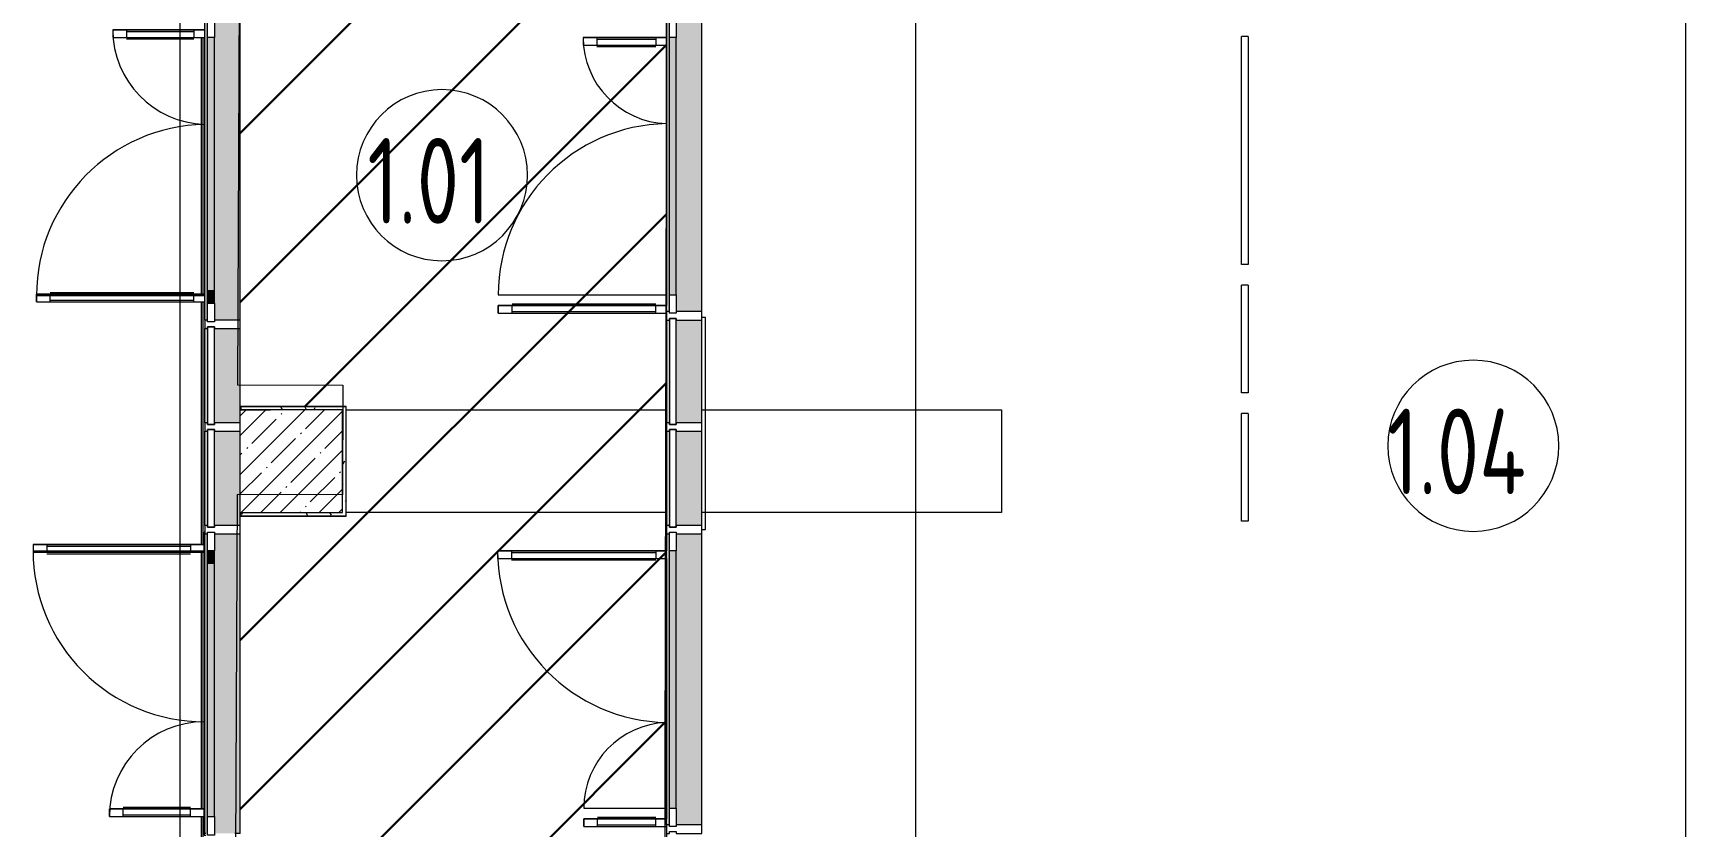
# Model space of a CAD drawing. Header units: millimetres. Extents: x -213911 to 415037, y -3642 to 107391.
# Drawn here: x 2916 to 12575, y 15876 to 20516 of the extents above; entities that cross this region are included whole.
import ezdxf

# ---------------------------------------------------------------- set-up
doc = ezdxf.new("R2010")
doc.units = ezdxf.units.MM
for name, color, linetype, lineweight in [('1)CF2', 3, 'Continuous', 30), ('A-AREA-BNDY', 7, 'Continuous', 5), ('A-AREA-IDEN', 7, 'Continuous', 9), ('A-DETL-GENF', 7, 'Continuous', 9), ('A-FLOR', 7, 'Continuous', 9), ('A-GLAZ-CURT', 7, 'Continuous', 9), ('A-GLAZ-CURT-1', 7, 'Continuous', 5), ('A-GLAZ-CURT-2', 7, 'Continuous', 20), ('A-GLAZ-CWMG', 7, 'Continuous', 9), ('A-GLAZ-CWMG-1', 7, 'Continuous', 20), ('I-WALL', 7, 'Continuous', 5), ('S-COLS', 7, 'Continuous', 9), ('S-COLS-1', 7, 'Continuous', 5), ('Оси', 7, 'Continuous', 9)]:
    doc.layers.add(name, color=color, linetype=linetype, lineweight=lineweight)
for name, color, linetype, lineweight, true_color in [('A-DOOR-1', 7, 'Continuous', 5, 0xc0c0c0), ('A-WALL-1', 9, 'Continuous', 5, 0x808080), ('A-WALL-FNSH-1', 9, 'Continuous', 5, 0x808080)]:
    doc.layers.add(name, color=color, linetype=linetype, lineweight=lineweight, true_color=true_color)
doc.styles.add('СПДС', font='ГОСТ тип А.ttf', dxfattribs={"width": 0.9})
pattern_1 = [(0, (64.7, -136.06), (243.84, 60.96), [20.117, -162.763, 20.117, -162.763, -975.36]), (0, (64.7, -136.06), (243.84, 60.96), [-365.76, 20.117, -345.643, 20.117, -162.763, -426.72]), (0, (64.7, -136.06), (243.84, 60.96), [-914.4, 20.117, -101.803, 20.117, -284.683]), (120, (156.14, -105.58), (-174.7129, 180.69163), [20.117, -162.763, 20.117, -162.763, -975.36]), (120, (156.14, -105.58), (-174.7129, 180.69163), [-365.76, 20.117, -345.643, 20.117, -162.763, -426.72]), (120, (156.14, -105.58), (-174.7129, 180.69163), [-914.4, 20.117, -101.803, 20.117, -284.683]), (240, (186.62, 16.34), (-69.1271, -241.65163), [20.117, -162.763, 20.117, -162.763, -975.36]), (240, (186.62, 16.34), (-69.1271, -241.65163), [-365.76, 20.117, -345.643, 20.117, -162.763, -426.72]), (240, (186.62, 16.34), (-69.1271, -241.65163), [-914.4, 20.117, -101.803, 20.117, -284.683])]

# ---------------------------------------------------------------- blocks, each defined once
blk = doc.blocks.new('Системная панель - Стекло - 40мм-32257947-Объем проектирования 1 этажа')
at = {"layer": 'A-GLAZ-CURT-1'}
h = blk.add_hatch(dxfattribs=at)
h.set_pattern_fill('FP_71', color=256, style=0, pattern_type=2)
h.set_pattern_definition([(135, (18475, -6770), (-565.685, -565.685), [400, -1200]), (135, (18675, -7170), (-565.685, -565.685), [1200, -400]), (135, (18875, -6370), (-565.685, -565.685), [400, -1200])])
h.paths.add_polyline_path([(310, 0), (310, 40), (-310, 40), (-310, 0), (245, 0)])
at = {"layer": 'A-GLAZ-CURT-2'}
for p, q in [((310, 40), (-310, 40)), ((-310, 40), (-310, 0)), ((-310, 0), (310, 0)), ((310, 0), (310, 40))]:
    blk.add_line(p, q, dxfattribs=at)
blk = doc.blocks.new('Прямоугольный импост - Импост структурный с накладкой - 190мм-32257948-Объем проектирования 1 этажа')
at = {"layer": 'A-GLAZ-CWMG'}
for points in [[(6553, 18375), (6570, 18375), (6570, 18975), (6553, 18975), (6553, 18409.4)], [(6610, 18375), (6760, 18375), (6760, 18975), (6610, 18975), (6610, 18450)]]:
    blk.add_hatch(color=256, dxfattribs=at).paths.add_polyline_path(points)
for p, q in [((6553, 18375), (6553, 18975)), ((6760, 18375), (6760, 18975))]:
    blk.add_line(p, q, dxfattribs=at)
blk = doc.blocks.new('Прямоугольный импост - Импост структурный с накладкой - 190мм-32257698-Объем проектирования 1 этажа')
at = {"layer": 'A-GLAZ-CWMG'}
for points in [[(6560, 16025), (6570, 16025), (6570, 17725), (6553, 17725), (6553, 16025)], [(6760, 16025), (6760, 17725), (6610, 17725), (6610, 16025)], [(6570, 16123), (6610, 16123), (6610, 17627), (6570, 17627), (6570, 16699.3)]]:
    blk.add_hatch(color=256, dxfattribs=at).paths.add_polyline_path(points)
for p, q in [((6553, 16025), (6553, 17725)), ((6760, 16025), (6760, 17725)), ((6570, 16123), (6570, 17627)), ((6610, 16123), (6610, 17627))]:
    blk.add_line(p, q, dxfattribs=at)
blk = doc.blocks.new('Прямоугольный импост - Импост структурный с накладкой - 190мм-22862222-Объем проектирования 1 этажа')
at = {"layer": 'A-GLAZ-CWMG-1'}
for p, q in [((-25, 0), (-25, 17)), ((-25, 17), (25, 17)), ((25, 0), (15, 0)), ((15, 0), (15, -40)), ((25, 17), (25, 0)), ((-25, -190), (-25, -40)), ((15, -40), (25, -40)), ((25, -40), (25, -190)), ((25, -190), (-25, -190))]:
    blk.add_line(p, q, dxfattribs=at)
blk = doc.blocks.new('Прямоугольный импост - Импост структурный с накладкой - 190мм-V44-Объем проектирования 1 этажа')
at = {"layer": 'A-GLAZ-CWMG-1'}
for p, q in [((-25, 0), (-25, 17)), ((-25, 17), (25, 17)), ((-15, 0), (-25, 0)), ((-15, -40), (-15, 0)), ((25, 17), (25, 0)), ((-25, -190), (-25, -40)), ((-25, -40), (-15, -40)), ((25, -40), (25, -190)), ((25, -190), (-25, -190))]:
    blk.add_line(p, q, dxfattribs=at)
blk = doc.blocks.new('Дверь_Витражная_остекление_ - ДВН_ДАО_Главный вход_1800 в свету 4-32257700-Объем проектирования 1 этажа')
at = {"layer": 'A-DETL-GENF'}
for p, q in [((-752, -1004), (-752, -17)), ((-752, -17), (-752, -1004)), ((-752, -80), (-707, -80)), ((-742, -924), (-742, -80)), ((-707, -1004), (-707, -17)), ((-707, -1004), (-707, -17)), ((-698, -924), (-698, -80)), ((806, -420), (806, -80)), ((815, -500), (815, -17)), ((815, -17), (815, -500)), ((860, -80), (815, -80)), ((850, -420), (850, -80)), ((860, -500), (860, -17)), ((860, -500), (860, -17)), ((860, -420), (815, -420)), ((860, -500), (815, -500)), ((815, -500), (860, -500)), ((-752, -924), (-707, -924)), ((-752, -1004), (-707, -1004)), ((-752, -1004), (-707, -1004))]:
    blk.add_line(p, q, dxfattribs=at)
at = {"layer": 'A-DOOR-1'}
for p, q in [((-860, 40), (-752, 40)), ((-860, 0), (-860, 40)), ((-752, 40), (-752, 0)), ((752, 40), (860, 40)), ((752, 0), (752, 40)), ((860, 40), (860, 0)), ((-752, 0), (-860, 0)), ((-752, -1004), (-752, -17)), ((860, 0), (752, 0)), ((752, -500), (752, -17))]:
    blk.add_line(p, q, dxfattribs=at)
for centre, radius, start, end in [((-752, 0), 1004, 270, 359.02491), ((752, 0), 500, 181.97049, 270)]:
    blk.add_arc(centre, radius, start, end, dxfattribs=at)
blk = doc.blocks.new('Прямоугольный импост - Импост структурный с накладкой - 190мм-23190275-Объем проектирования 1 этажа')
at = {"layer": 'A-GLAZ-CWMG'}
for points in [[(3854.1, 15975.1), (3871.1, 15975.1), (3871.1, 16750.1), (3854.1, 16750.1), (3854.1, 15982.1)], [(3911.1, 16073.1), (3910, 16750.1), (3871.1, 16750.1), (3871.1, 16073.1), (3910, 16073.1)], [(4061.1, 15975.1), (4060, 16750.1), (3911.1, 16750.1), (3911.1, 15975.1), (4060, 15975.1)]]:
    blk.add_hatch(color=256, dxfattribs=at).paths.add_polyline_path(points)
for p, q in [((3854.1, 15975.1), (3854.1, 16750.1)), ((3871.1, 16073.1), (3871.1, 16750.1)), ((3911.1, 16073.1), (3911.1, 16750.1)), ((4061.1, 15975.1), (4061.1, 16750.1)), ((3861.1, 15975.1), (3854.1, 15975.1)), ((4061.1, 15975.1), (4031.1, 15975.1))]:
    blk.add_line(p, q, dxfattribs=at)
blk = doc.blocks.new('Прямоугольный импост - Импост структурный с накладкой - 190мм-23190277-Объем проектирования 1 этажа')
at = {"layer": 'A-GLAZ-CWMG'}
for points in [[(3871.1, 19950.1), (3871.1, 20725.1), (3854.1, 20725.1), (3854.1, 19950.1), (3861.1, 19950.1)], [(4031.1, 19950.1), (4061.1, 19950.1), (4060, 20725.1), (3911.1, 20725), (3911.1, 19950.1), (4006.1, 19950.1)], [(3871.1, 19950.1), (3911.1, 19950.1), (3910, 20627.1), (3871.1, 20627.1), (3871.1, 20132.4)]]:
    blk.add_hatch(color=256, dxfattribs=at).paths.add_polyline_path(points)
for p, q in [((3854.1, 19950.1), (3854.1, 20725.1)), ((4061.1, 19950.1), (4061.1, 20725)), ((3871.1, 19950.1), (3871.1, 20627.1)), ((3911.1, 19950.1), (3911.1, 20627.1))]:
    blk.add_line(p, q, dxfattribs=at)
blk = doc.blocks.new('BSC_Колонна _Прямоугольная - 600х600-17858062-Объем проектирования 1 этажа')
at = {"layer": 'S-COLS-1'}
h = blk.add_hatch(dxfattribs=at)
h.set_pattern_fill('FP_153', color=256, style=0, pattern_type=2)
h.set_pattern_definition([(45, (-4360, -18150), (-114.0493, 114.0493), []), (45, (-4245.95, -18150), (-114.0493, 114.0493), [201.612, -40.322, 6.706, -33.617])])
h.paths.add_polyline_path([(-300, -300), (300, -300), (300, 300), (-300, 300), (-300, -137.6)])
for p, q in [((300, 300), (-300, 300)), ((-300, 300), (-300, -300)), ((300, -300), (300, 300)), ((-300, -300), (300, -300))]:
    blk.add_line(p, q, dxfattribs=at)
blk = doc.blocks.new('Дверь_Витражная_остекление_ - ДВН_ДАО_Главный вход_1800 в свету 3-32257949-Объем проектирования 1 этажа')
at = {"layer": 'A-DETL-GENF'}
for p, q in [((-752, -504), (-752, -17)), ((-752, -17), (-752, -504)), ((-752, -80), (-707, -80)), ((-742, -424), (-742, -80)), ((-707, -504), (-707, -17)), ((-707, -504), (-707, -17)), ((-698, -424), (-698, -80)), ((806, -920), (806, -80)), ((815, -1000), (815, -17)), ((815, -17), (815, -1000)), ((860, -80), (815, -80)), ((850, -920), (850, -80)), ((860, -1000), (860, -17)), ((860, -1000), (860, -17)), ((-752, -424), (-707, -424)), ((-752, -504), (-707, -504)), ((-752, -504), (-707, -504)), ((860, -920), (815, -920)), ((860, -1000), (815, -1000)), ((815, -1000), (860, -1000))]:
    blk.add_line(p, q, dxfattribs=at)
at = {"layer": 'A-DOOR-1'}
for p, q in [((-860, 40), (-752, 40)), ((-860, 0), (-860, 40)), ((-752, 40), (-752, 0)), ((752, 40), (860, 40)), ((752, 0), (752, 40)), ((860, 40), (860, 0)), ((-752, 0), (-860, 0)), ((-752, -504), (-752, -17)), ((860, 0), (752, 0)), ((752, -1000), (752, -17))]:
    blk.add_line(p, q, dxfattribs=at)
for centre, radius, start, end in [((-752, 0), 504, 270, 358.04515), ((752, 0), 1000, 180.97899, 270)]:
    blk.add_arc(centre, radius, start, end, dxfattribs=at)
blk = doc.blocks.new('Системная панель - Стекло - 40мм-23926328-Объем проектирования 1 этажа')
at = {"layer": 'A-GLAZ-CURT-1'}
h = blk.add_hatch(dxfattribs=at)
h.set_pattern_fill('FP_157', color=256, style=0, pattern_type=2)
h.set_pattern_definition([(135, (17850, -6770), (-565.685, -565.685), [400, -1200]), (135, (18050, -7170), (-565.685, -565.685), [1200, -400]), (135, (18250, -6370), (-565.685, -565.685), [400, -1200])])
h.paths.add_polyline_path([(285, 40), (-285, 40), (-285, 0), (285, 0)])
at = {"layer": 'A-GLAZ-CURT-2'}
for p, q in [((285, 40), (-285, 40)), ((-285, 40), (-285, 0)), ((-285, 0), (285, 0)), ((285, 0), (285, 40))]:
    blk.add_line(p, q, dxfattribs=at)
blk = doc.blocks.new('Прямоугольный импост - Импост структурный с накладкой - 190мм-23926323-Объем проектирования 1 этажа')
at = {"layer": 'A-GLAZ-CWMG'}
for points in [[(6570, 17775), (6570, 18325), (6553, 18325), (6553, 17775), (6560, 17775)], [(6610, 17775), (6760, 17775), (6760, 18325), (6610, 18325), (6610, 17830)]]:
    blk.add_hatch(color=256, dxfattribs=at).paths.add_polyline_path(points)
for p, q in [((6553, 17775), (6553, 18325)), ((6760, 17775), (6760, 18325))]:
    blk.add_line(p, q, dxfattribs=at)
blk = doc.blocks.new('Прямоугольный импост - Импост структурный с накладкой - 190мм-V156-Объем проектирования 1 этажа')
at = {"layer": 'A-GLAZ-CWMG-1'}
for p, q in [((-25, 0), (-25, 17)), ((-25, 17), (25, 17)), ((-15, 0), (-25, 0)), ((-15, -40), (-15, 0)), ((25, 0), (15, 0)), ((15, 0), (15, -40)), ((25, 17), (25, 0)), ((-25, -190), (-25, -40)), ((-25, -40), (-15, -40)), ((15, -40), (25, -40)), ((25, -40), (25, -190)), ((25, -190), (-25, -190))]:
    blk.add_line(p, q, dxfattribs=at)
blk = doc.blocks.new('Прямоугольный импост - Импост структурный с накладкой - 170мм-23186685-Объем проектирования 1 этажа')
at = {"layer": 'A-GLAZ-CWMG'}
for p, q in [((3836.1, 19127.1), (3836.1, 20627.1)), ((3846.1, 19127.1), (3846.1, 20627.1)), ((3836.1, 17663.1), (3836.1, 19082.1)), ((3846.1, 17663.1), (3846.1, 19082.1)), ((3836.1, 16118.1), (3836.1, 17618.1)), ((3846.1, 16118.1), (3846.1, 17618.1)), ((3836.1, 15358.1), (3836.1, 16073.1)), ((3846.1, 15358.1), (3846.1, 16073.1))]:
    blk.add_line(p, q, dxfattribs=at)
blk = doc.blocks.new('Прямоугольный импост - Импост структурный с накладкой - 190мм-23933667-Объем проектирования 1 этажа')
at = {"layer": 'A-GLAZ-CWMG'}
for points in [[(3861.1, 19150.1), (3871.1, 19150.1), (3871.1, 19950.1), (3854.1, 19950.1), (3854.1, 19150.1)], [(3871.1, 19150.1), (3911.1, 19150.1), (3910, 19950.1), (3871.1, 19950.1)], [(4060, 19150.1), (4061.1, 19150.1), (4060, 19950.1), (3911.1, 19950.1), (3911.1, 19150.1), (4031.1, 19150.1)]]:
    blk.add_hatch(color=256, dxfattribs=at).paths.add_polyline_path(points)
for p, q in [((3854.1, 19150.1), (3854.1, 19950.1)), ((3871.1, 19150.1), (3871.1, 19950.1)), ((3911.1, 19150.1), (3911.1, 19950.1)), ((4061.1, 19150.1), (4061.1, 19950.1))]:
    blk.add_line(p, q, dxfattribs=at)
blk = doc.blocks.new('Прямоугольный импост - Импост структурный с накладкой - 170мм-23186686-Объем проектирования 1 этажа')
at = {"layer": 'A-GLAZ-CWMG'}
for p, q in [((4031.1, 27100.1), (4031.1, 26375.1)), ((3886.1, 15358.1), (3871.1, 15358.1))]:
    blk.add_line(p, q, dxfattribs=at)
blk = doc.blocks.new('Дверь_Витражная_СКБ_2Ст - ВН-1_ ДВН_ДАО_Главный вход_1800 в свету 3-31912953-Объем проектирования 1 этажа')
at = {"layer": 'A-DETL-GENF'}
for p, q in [((732, 40), (732, 0)), ((732, 40), (732, 0)), ((-822, -554), (-822, -17)), ((-822, -17), (-822, -554)), ((-822, -80), (-777, -80)), ((-812, -474), (-812, -80)), ((-777, -554), (-777, -17)), ((-777, -554), (-777, -17)), ((-768, -474), (-768, -80)), ((714, -920), (714, -80)), ((723, -1000), (723, -17)), ((723, -17), (723, -1000)), ((768, -80), (723, -80)), ((758, -920), (758, -80)), ((768, -1000), (768, -17)), ((768, -1000), (768, -17)), ((-822, -474), (-777, -474)), ((-822, -554), (-777, -554)), ((-822, -554), (-777, -554)), ((768, -920), (723, -920)), ((768, -1000), (723, -1000)), ((723, -1000), (768, -1000))]:
    blk.add_line(p, q, dxfattribs=at)
at = {"layer": 'A-DOOR-1'}
for p, q in [((-885, 40), (-777, 40)), ((-885, 0), (-885, 40)), ((-777, 40), (-777, 0)), ((777, 40), (885, 40)), ((777, 0), (777, 40)), ((885, 40), (885, 0)), ((-777, 0), (-885, 0)), ((-822, -554), (-822, -17)), ((732, -1000), (732, -17)), ((885, 0), (777, 0))]:
    blk.add_line(p, q, dxfattribs=at)
for centre, radius, start, end in [((-822, 0), 554, 270, 358.22698), ((732, 0), 1000, 180.97899, 270)]:
    blk.add_arc(centre, radius, start, end, dxfattribs=at)
blk = doc.blocks.new('Системная панель - Стекло - 40мм-V190-Объем проектирования 1 этажа')
at = {"layer": 'A-GLAZ-CURT-2'}
for p, q in [((285, 40), (-285, 40)), ((-285, 40), (-285, 0)), ((-285, 0), (285, 0)), ((285, 0), (285, 40))]:
    blk.add_line(p, q, dxfattribs=at)
blk = doc.blocks.new('Прямоугольный импост - Импост структурный с накладкой - 190мм-V191-Объем проектирования 1 этажа')
at = {"layer": 'A-GLAZ-CWMG'}
for points in [[(3861.1, 17775.1), (3871.1, 17775.1), (3871.1, 18325.1), (3854.1, 18325.1), (3854.1, 17775.1)], [(4060, 17775.1), (4061.1, 17775.1), (4060, 18325.1), (3911.1, 18325.1), (3911.1, 17775.1), (4031.1, 17775.1)]]:
    blk.add_hatch(color=256, dxfattribs=at).paths.add_polyline_path(points)
for p, q in [((3854.1, 17775.1), (3854.1, 18325.1)), ((4061.1, 17775.1), (4061.1, 17850))]:
    blk.add_line(p, q, dxfattribs=at)
blk = doc.blocks.new('Прямоугольный импост - Импост структурный с накладкой - 190мм-V192-Объем проектирования 1 этажа')
at = {"layer": 'A-GLAZ-CWMG-1'}
for p, q in [((-25, 0), (-25, 17)), ((-25, 17), (25, 17)), ((-15, 0), (-25, 0)), ((-15, -40), (-15, 0)), ((25, 0), (15, 0)), ((15, 0), (15, -40)), ((25, 17), (25, 0)), ((-25, -188.9), (-25, -40)), ((-25, -40), (-15, -40)), ((15, -40), (25, -40)), ((25, -40), (25, -188.9))]:
    blk.add_line(p, q, dxfattribs=at)
blk = doc.blocks.new('Дверь_Витражная_СКБ_2Ст - ВН-1_ ДВН_ДАО_Главный вход_1800 в свету 4-31912968-Объем проектирования 1 этажа')
at = {"layer": 'A-DETL-GENF'}
for p, q in [((-885, -20), (-885, -17)), ((-885, -17), (-885, -20)), ((-777, -20), (-885, -20)), ((-885, -20), (-777, -20)), ((-768, -20), (-813, -20)), ((-813, -1020), (-813, -20)), ((-768, -20), (-813, -20)), ((-813, -20), (-813, -1020)), ((-777, -17), (-777, -20)), ((-777, -20), (-777, -17)), ((-768, -1020), (-768, -20)), ((-768, -1020), (-768, -20)), ((732, -20), (777, -20)), ((732, -574), (732, -20)), ((732, -20), (732, -574)), ((777, -20), (732, -20)), ((777, -17), (777, -20)), ((777, -17), (777, -20)), ((777, -574), (777, -20)), ((777, -574), (777, -20)), ((777, -20), (885, -20)), ((777, -20), (885, -20)), ((885, -20), (885, -10)), ((885, -20), (885, -10)), ((-813, -100), (-768, -100)), ((-803, -940), (-803, -100)), ((-759, -940), (-759, -100)), ((723, -494), (723, -100)), ((777, -100), (732, -100)), ((767, -494), (767, -100)), ((777, -494), (732, -494)), ((777, -574), (732, -574)), ((732, -574), (777, -574)), ((-813, -940), (-768, -940)), ((-813, -1020), (-768, -1020)), ((-813, -1020), (-768, -1020))]:
    blk.add_line(p, q, dxfattribs=at)
at = {"layer": 'A-DOOR-1'}
for p, q in [((-885, 40), (-777, 40)), ((-885, 0), (-885, 40)), ((-777, 40), (-777, 0)), ((777, 40), (885, 40)), ((777, 0), (777, 40)), ((885, 40), (885, 0)), ((-777, 0), (-885, 0)), ((-777, -1020), (-777, -20)), ((885, 0), (777, 0)), ((777, -574), (777, -20))]:
    blk.add_line(p, q, dxfattribs=at)
for centre, radius, start, end in [((-777, -20), 1000, 270, 0), ((777, -20), 554, 180, 270)]:
    blk.add_arc(centre, radius, start, end, dxfattribs=at)
blk = doc.blocks.new('Прямоугольный импост - Импост структурный с накладкой - 190мм-23933759-Объем проектирования 1 этажа')
at = {"layer": 'A-GLAZ-CWMG'}
for points in [[(3861.1, 17550.1), (3871.1, 17550.1), (3871.1, 17725.1), (3854.1, 17725.1), (3854.1, 17550.1)], [(4031.1, 17550.1), (4061.1, 17550.1), (4060, 17725.1), (3911.1, 17725.1), (3911.1, 17550.1), (4006.1, 17550.1)], [(3911.1, 17550.1), (3910, 17627.1), (3871.1, 17627.1), (3871.1, 17550.1), (3910, 17550.1)]]:
    blk.add_hatch(color=256, dxfattribs=at).paths.add_polyline_path(points)
for p, q in [((3854.1, 17550.1), (3854.1, 17725.1)), ((4061.1, 17550.1), (4061.1, 17725.1)), ((3871.1, 17550.1), (3871.1, 17627.1)), ((3911.1, 17550.1), (3911.1, 17627.1))]:
    blk.add_line(p, q, dxfattribs=at)
blk = doc.blocks.new('Прямоугольный импост - Импост структурный с накладкой - 190мм-23933741-Объем проектирования 1 этажа')
at = {"layer": 'A-GLAZ-CWMG-1'}
for p, q in [((-25, 0), (-25, 17)), ((-25, 17), (25, 17)), ((-15, 0), (-25, 0)), ((-15, -40), (-15, 0)), ((25, 17), (25, 0)), ((-25, -190), (-25, -40)), ((-25, -40), (-15, -40)), ((25, -40), (25, -190)), ((25, -190), (-25, -190))]:
    blk.add_line(p, q, dxfattribs=at)
blk = doc.blocks.new('Системная панель - Стекло - 40мм-V207-Объем проектирования 1 этажа')
at = {"layer": 'A-GLAZ-CURT-2'}
for p, q in [((285, 40), (-285, 40)), ((-285, 40), (-285, 0)), ((-285, 0), (285, 0)), ((285, 0), (285, 40))]:
    blk.add_line(p, q, dxfattribs=at)
blk = doc.blocks.new('Прямоугольный импост - Импост структурный с накладкой - 190мм-V208-Объем проектирования 1 этажа')
at = {"layer": 'A-GLAZ-CWMG'}
for points in [[(3861.1, 18375.1), (3871.1, 18375.1), (3871.1, 18925.1), (3854.1, 18925.1), (3854.1, 18375.1)], [(4031.1, 18375.1), (4060, 18375.1), (4060, 18925.1), (3911.1, 18925.1), (3911.1, 18375.1), (4006.1, 18375.1)]]:
    blk.add_hatch(color=256, dxfattribs=at).paths.add_polyline_path(points)
for p, q in [((3854.1, 18375.1), (3854.1, 18925.1)), ((4061.1, 18450), (4061.1, 18925.1))]:
    blk.add_line(p, q, dxfattribs=at)
blk = doc.blocks.new('Прямоугольный импост - Импост структурный с накладкой - 190мм-V209-Объем проектирования 1 этажа')
at = {"layer": 'A-GLAZ-CWMG-1'}
for p, q in [((-25, 0), (-25, 17)), ((-25, 17), (25, 17)), ((25, 0), (15, 0)), ((15, 0), (15, -40)), ((25, 17), (25, 0)), ((-25, -190), (-25, -40)), ((15, -40), (25, -40)), ((25, -40), (25, -190)), ((25, -190), (-25, -190))]:
    blk.add_line(p, q, dxfattribs=at)
blk = doc.blocks.new('Прямоугольный импост - Импост структурный с накладкой - 190мм-23933668-Объем проектирования 1 этажа')
at = {"layer": 'A-GLAZ-CWMG'}
for points in [[(3871.1, 18975.1), (3871.1, 19150.1), (3854.1, 19150.1), (3854.1, 18975.1), (3861.1, 18975.1)], [(3911.1, 19073.1), (3910, 19150.1), (3871.1, 19150.1), (3871.1, 19073.1), (3910, 19073.1)], [(4031.1, 18975.1), (4061.1, 18975.1), (4060, 19150.1), (3911.1, 19150.1), (3911.1, 18975.1), (4006.1, 18975.1)]]:
    blk.add_hatch(color=256, dxfattribs=at).paths.add_polyline_path(points)
for p, q in [((3854.1, 18975.1), (3854.1, 19150.1)), ((3871.1, 19073.1), (3871.1, 19150.1)), ((3911.1, 19073.1), (3911.1, 19150.1)), ((4061.1, 18975.1), (4061.1, 19150.1))]:
    blk.add_line(p, q, dxfattribs=at)
blk = doc.blocks.new('Марка_Помещения - Номер-25198446-Объем проектирования 1 этажа')
at = {"layer": 'A-AREA-IDEN'}
for start, end in [(360, 180), (180, 360)]:
    blk.add_arc((0, 0), 2.5, start, end, dxfattribs=at)

msp = doc.modelspace()

# ---------------------------------------------------------------- hatches: boundary and pattern name
at = {"layer": '1)CF2'}
h = msp.add_hatch(dxfattribs=at)
h.set_pattern_fill('ANSI31', color=256, scale=220)
h.paths.add_polyline_path([(6617.7, 19896.9), (6617.7, 20445.9), (6617.7, 20490.9), (6617.7, 20588.9), (6584.7, 20588.9), (5659.7, 20588.9), (5609.7, 20588.9), (4174.7, 20588.9), (4125.8, 20588.9), (4125.8, 19814.1), (4125.8, 19014.1), (4125.8, 18839.1), (4125.8, 18789.1), (4125.8, 18460), (4725.3, 18458.6), (4725, 18334.1), (4745.7, 18334.1), (4745.7, 18313.9), (6614, 18313.9), (6615.3, 18878.9), (6615.4, 18923.9)])
h.paths.add_polyline_path([(6614, 18313.9), (4745.7, 18313.9), (4745.7, 17713.9), (6612.6, 17713.9)])
h.paths.add_polyline_path([(6611.9, 17445.9), (6612.1, 17490.9), (6612.6, 17713.9), (4745.7, 17713.9), (4745.7, 17692.9), (4125.8, 17692.9), (4125.8, 17639.1), (4125.8, 17589.1), (4125.8, 17414.1), (4125.8, 16614.1), (4125.8, 15839.1), (4124.7, 15789.1), (4125.8, 15789.1), (4125.8, 15330.8), (4697, 15329.5), (4696.7, 15204.9), (4724.7, 15204.9), (6206.7, 15204.2), (6207, 15325.9), (6607, 15325), (6607.3, 15477.5), (6608.3, 15878.9), (6134.7, 15878.9), (6134.7, 15923.9), (6608.4, 15923.9)])
h.paths.add_polyline_path([(4725.3, 18458.6), (4125.8, 18460), (4125.8, 18334.3), (4193.5, 18334.1), (4725, 18334.1)], flags=17)
at = {"layer": 'I-WALL'}
h = msp.add_hatch(dxfattribs=at)
h.set_pattern_fill('FP_191', color=256, style=0, pattern_type=2)
h.set_pattern_definition(pattern_1)
h.paths.add_polyline_path([(4302.9, 18313.9), (4724.7, 18313.9), (4724.7, 18333.2), (4130.9, 18333.1), (4130.8, 18314.3)])
h = msp.add_hatch(dxfattribs=at)
h.set_pattern_fill('FP_191', color=256, style=0, pattern_type=2)
h.set_pattern_definition(pattern_1)
h.paths.add_polyline_path([(4744.7, 17713.9), (4744.7, 18333.1), (4724.7, 18333.1), (4724.7, 17713.9), (4729.7, 17713.9)])
h = msp.add_hatch(dxfattribs=at)
h.set_pattern_fill('FP_191', color=256, style=0, pattern_type=2)
h.set_pattern_definition(pattern_1)
h.paths.add_polyline_path([(4744.7, 17693.9), (4744.7, 17713.9), (4129.5, 17713.9), (4129.5, 17693.9), (4724.7, 17693.9)])

# ---------------------------------------------------------------- linework, layer by layer
at = {"layer": 'A-AREA-BNDY', "flags": 128}
msp.add_lwpolyline([(4697, 15329.5), (4696.6, 15188.5), (6196.6, 15185), (6206.6, 15184.9), (6207, 15324.9), (6212, 15324.9), (6212, 15325.9), (6607, 15325), (6619.6, 20726), (4119.9, 20731.9), (4110.5, 18460.1), (4725.3, 18458.6), (4723.8, 17817.4), (4107.8, 17818.9), (4097.4, 15330.9)], close=True, dxfattribs=at)
at = {"layer": 'A-FLOR'}
for p, q in [((6617.7, 20588.9), (6617.7, 20490.9)), ((6617.7, 20445.9), (6617.7, 18923.9)), ((6617.7, 18878.9), (6617.7, 17490.9)), ((6844.7, 18853.9), (6824.7, 18853.9)), ((6844.7, 17613.9), (6844.7, 18853.9)), ((4744.7, 18333.1), (4125.8, 18334.3)), ((4744.7, 17693.9), (4744.7, 18333.1)), ((4744.7, 18313.9), (6617.7, 18313.9)), ((6824.7, 18313.9), (8574.7, 18313.9)), ((8574.7, 18313.9), (8574.7, 17713.9)), ((4125.8, 17693.9), (4744.7, 17693.9)), ((6617.7, 17713.9), (4744.7, 17713.9)), ((8574.7, 17713.9), (6824.7, 17713.9)), ((6824.7, 17613.9), (6844.7, 17613.9)), ((6617.7, 17445.9), (6617.7, 15923.9)), ((6617.7, 15878.9), (6617.7, 15208.9))]:
    msp.add_line(p, q, dxfattribs=at)
at = {"layer": 'A-WALL-1'}
for p, q in [((4130.9, 18334.3), (4130.8, 18314.3)), ((4130.8, 18314.3), (4302.9, 18313.9)), ((4129.5, 17713.9), (4129.5, 17693.9))]:
    msp.add_line(p, q, dxfattribs=at)
at = {"layer": 'A-WALL-FNSH-1'}
for p, q in [((4745.7, 18334.1), (4124.7, 18334.1)), ((4124.7, 18334.1), (4124.7, 18333.1)), ((4124.7, 18333.1), (4744.7, 18333.1)), ((4744.7, 18333.1), (4744.7, 18333.1)), ((4745.7, 17692.9), (4745.7, 18334.1)), ((4129.5, 17693.9), (4129.5, 17692.9)), ((4129.5, 17692.9), (4745.7, 17692.9))]:
    msp.add_line(p, q, dxfattribs=at)
at = {"layer": 'I-WALL'}
for p, q in [((9977.3, 19163.2), (9977.3, 20496.6)), ((10017.3, 20496.6), (9977.3, 20496.6)), ((10017.3, 20496.6), (10017.3, 19163.2)), ((10017.3, 19163.2), (9977.3, 19163.2)), ((9977.3, 18413.2), (9977.3, 19043.2)), ((10017.3, 19043.2), (9977.3, 19043.2)), ((10017.3, 19043.2), (10017.3, 18413.2)), ((10017.3, 18413.2), (9977.3, 18413.2)), ((9977.3, 17663.2), (9977.3, 18293.2)), ((10017.3, 18293.2), (9977.3, 18293.2)), ((10017.3, 18293.2), (10017.3, 17663.2)), ((10017.3, 17663.2), (9977.3, 17663.2))]:
    msp.add_line(p, q, dxfattribs=at)
at = {"layer": 'Оси'}
for points in [[(3774.7, -2042.3), (3774.7, 2957.7), (3774.7, 22262), (3774.7, 27262)], [(8074.7, -2042.3), (8074.7, 2957.7), (8074.7, 22262), (8074.7, 27262)], [(12574.7, -2042.3), (12574.7, 2957.7), (12574.7, 22262), (12574.7, 27262)]]:
    msp.add_lwpolyline(points, dxfattribs=at)

# ---------------------------------------------------------------- block references
at = {"layer": 'A-AREA-IDEN', "xscale": 199.9999999999999, "yscale": 199.9999999999999, "zscale": 199.9999999999999}
for p in [(5305.3, 19685.5), (11331.9, 18104)]:
    msp.add_blockref('Марка_Помещения - Номер-25198446-Объем проектирования 1 этажа', p, dxfattribs=at)
at = {"layer": 'A-DOOR-1', "rotation": 269.9999999999999}
for name, p in [('Дверь_Витражная_СКБ_2Ст - ВН-1_ ДВН_ДАО_Главный вход_1800 в свету 3-31912953-Объем проектирования 1 этажа', (3935.8, 19714.1)), ('Дверь_Витражная_остекление_ - ДВН_ДАО_Главный вход_1800 в свету 3-32257949-Объем проектирования 1 этажа', (6634.7, 19738.9)), ('Дверь_Витражная_СКБ_2Ст - ВН-1_ ДВН_ДАО_Главный вход_1800 в свету 4-31912968-Объем проектирования 1 этажа', (3935.8, 16714.1)), ('Дверь_Витражная_остекление_ - ДВН_ДАО_Главный вход_1800 в свету 4-32257700-Объем проектирования 1 этажа', (6634.7, 16738.9))]:
    msp.add_blockref(name, p, dxfattribs=at)
at = {"layer": 'A-GLAZ-CURT', "rotation": 269.9999999999999}
for name, p in [('Системная панель - Стекло - 40мм-32257947-Объем проектирования 1 этажа', (6634.7, 18538.9)), ('Системная панель - Стекло - 40мм-V207-Объем проектирования 1 этажа', (3935.8, 18514.1)), ('Системная панель - Стекло - 40мм-V190-Объем проектирования 1 этажа', (3935.8, 17914.1)), ('Системная панель - Стекло - 40мм-23926328-Объем проектирования 1 этажа', (6634.7, 17913.9))]:
    msp.add_blockref(name, p, dxfattribs=at)
at = {"layer": 'A-GLAZ-CWMG'}
for name, p in [('Прямоугольный импост - Импост структурный с накладкой - 170мм-23186685-Объем проектирования 1 этажа', (64.7, -136.1)), ('Прямоугольный импост - Импост структурный с накладкой - 170мм-23186686-Объем проектирования 1 этажа', (64.7, -136.1)), ('Прямоугольный импост - Импост структурный с накладкой - 190мм-23190277-Объем проектирования 1 этажа', (64.7, -136.1)), ('Прямоугольный импост - Импост структурный с накладкой - 190мм-32257698-Объем проектирования 1 этажа', (64.7, 2863.9)), ('Прямоугольный импост - Импост структурный с накладкой - 190мм-23933667-Объем проектирования 1 этажа', (64.7, -136.1)), ('Прямоугольный импост - Импост структурный с накладкой - 190мм-23933668-Объем проектирования 1 этажа', (64.7, -136.1)), ('Прямоугольный импост - Импост структурный с накладкой - 190мм-32257948-Объем проектирования 1 этажа', (64.7, -136.1)), ('Прямоугольный импост - Импост структурный с накладкой - 190мм-V208-Объем проектирования 1 этажа', (64.7, -136.1)), ('Прямоугольный импост - Импост структурный с накладкой - 190мм-V191-Объем проектирования 1 этажа', (64.7, -136.1)), ('Прямоугольный импост - Импост структурный с накладкой - 190мм-23926323-Объем проектирования 1 этажа', (64.7, -136.1)), ('Прямоугольный импост - Импост структурный с накладкой - 190мм-23933759-Объем проектирования 1 этажа', (64.7, -136.1)), ('Прямоугольный импост - Импост структурный с накладкой - 190мм-32257698-Объем проектирования 1 этажа', (64.7, -136.1)), ('Прямоугольный импост - Импост структурный с накладкой - 190мм-23933667-Объем проектирования 1 этажа', (64.7, -2536.1)), ('Прямоугольный импост - Импост структурный с накладкой - 190мм-23190275-Объем проектирования 1 этажа', (64.7, -136.1))]:
    msp.add_blockref(name, p, dxfattribs=at)
at = {"layer": 'A-GLAZ-CWMG', "extrusion": (0, 0, -1), "rotation": 270.0000000000001}
for name, p in [('Прямоугольный импост - Импост структурный с накладкой - 190мм-V209-Объем проектирования 1 этажа', (-3935.8, 18814.1)), ('Прямоугольный импост - Импост структурный с накладкой - 190мм-22862222-Объем проектирования 1 этажа', (-6634.7, 18863.9)), ('Прямоугольный импост - Импост структурный с накладкой - 190мм-V192-Объем проектирования 1 этажа', (-3935.8, 18214.1)), ('Прямоугольный импост - Импост структурный с накладкой - 190мм-V156-Объем проектирования 1 этажа', (-6634.7, 18213.9)), ('Прямоугольный импост - Импост структурный с накладкой - 190мм-23933741-Объем проектирования 1 этажа', (-3935.8, 17614.1)), ('Прямоугольный импост - Импост структурный с накладкой - 190мм-V44-Объем проектирования 1 этажа', (-6634.7, 17613.9)), ('Прямоугольный импост - Импост структурный с накладкой - 190мм-22862222-Объем проектирования 1 этажа', (-6634.7, 15863.9))]:
    msp.add_blockref(name, p, dxfattribs=at)
at = {"layer": 'S-COLS'}
msp.add_blockref('BSC_Колонна _Прямоугольная - 600х600-17858062-Объем проектирования 1 этажа', (4424.7, 18013.9), dxfattribs=at)

# ---------------------------------------------------------------- texts
at = {"layer": 'A-AREA-IDEN', "char_height": 500, "attachment_point": 1, "style": 'СПДС'}
for s, insert, width in [('1.01', (4869.3, 19902.7), 1096.708), ('1.04', (10830.2, 18321.1), 1255.443)]:
    msp.add_mtext(s, dxfattribs=dict(at, insert=insert, width=width))

doc.saveas('drawing.dxf')
